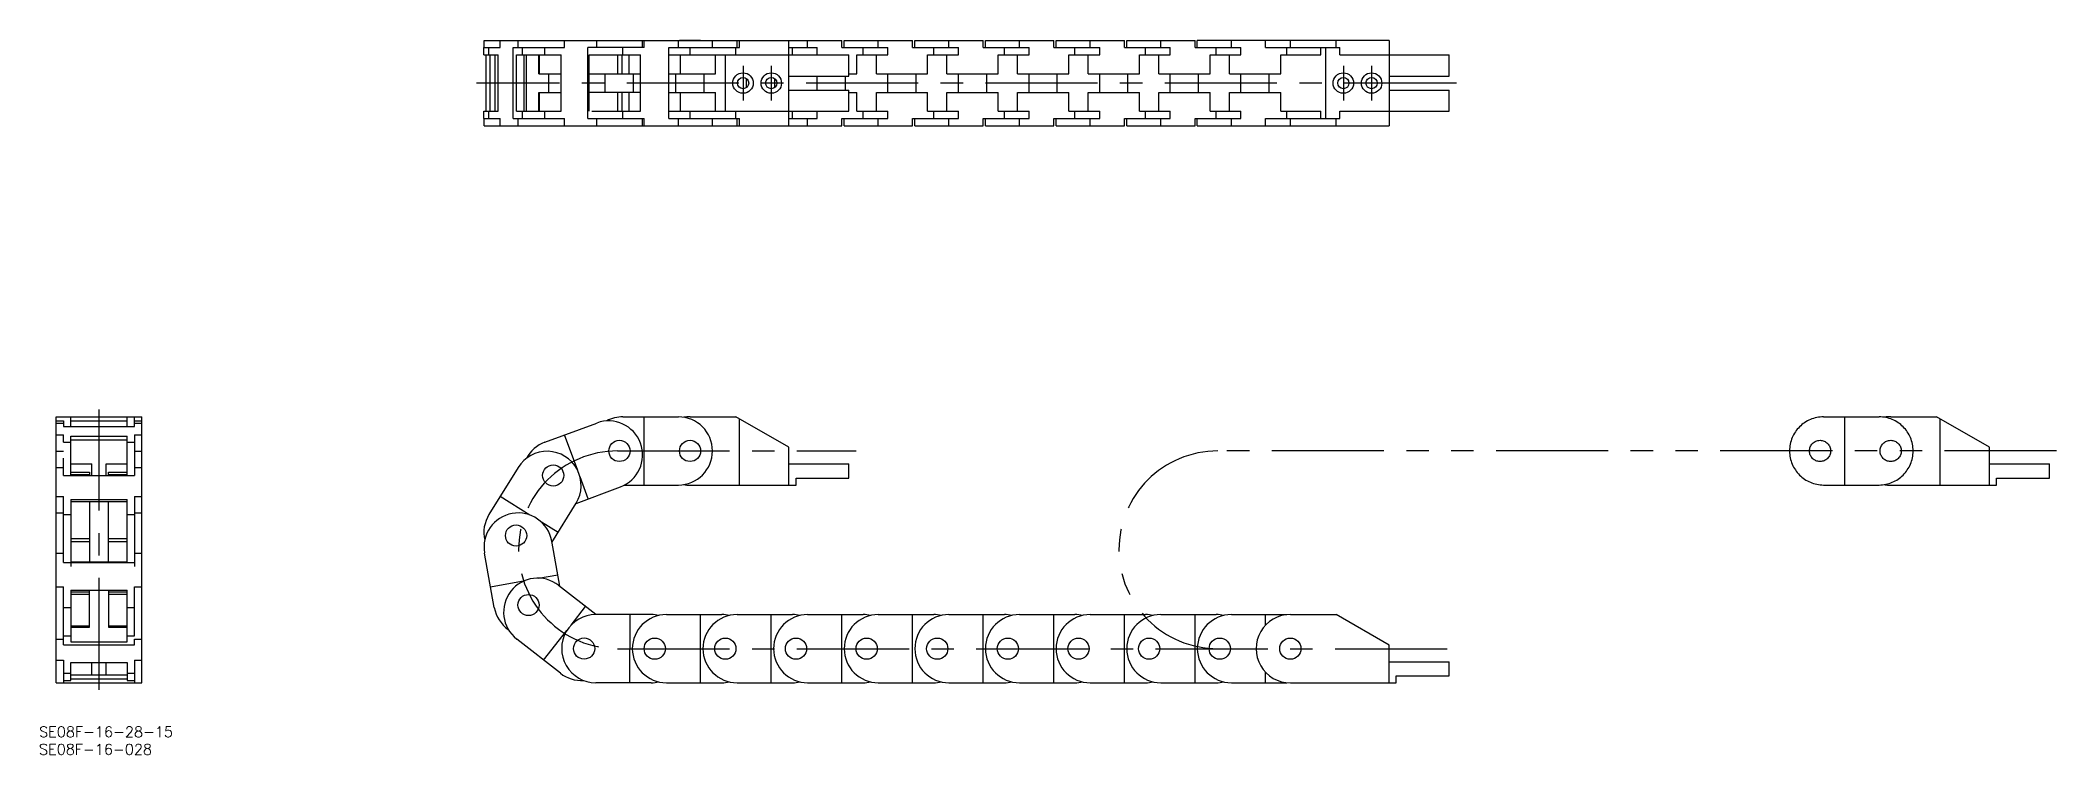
# Model space of a CAD drawing. Extents: x -29 to 542, y -20 to 182.
import ezdxf

# ---------------------------------------------------------------- set-up
doc = ezdxf.new("R2010")
doc.units = 0
doc.linetypes.add('CENTER', pattern=[50.8, 31.75, -6.35, 6.35, -6.35])
doc.linetypes.add('PHANTOM', pattern=[63.5, 31.75, -6.35, 6.35, -6.35, 6.35, -6.35])
doc.layers.get('0').update_dxf_attribs({"linetype": 'CONTINUOUS'})
doc.layers.add('CENTER', color=1, linetype='CENTER')
doc.styles.get("Standard").update_dxf_attribs({"font": 'txt.shx', "height": 3, "bigfont": 'bigfont.shx'})

msp = doc.modelspace()

# ---------------------------------------------------------------- linework, layer by layer
at = {"color": 7, "linetype": 'CONTINUOUS'}
for p, q in [((96.88, 177.87), (96.88, 179.92)), ((96.88, 179.92), (101.48, 179.92)), ((96.88, 177.87), (100.95, 177.87)), ((96.93, 181.97), (198.27, 181.97)), ((96.93, 179.92), (96.93, 181.97)), ((97.56, 161.87), (97.56, 177.87)), ((98.32, 177.87), (98.32, 179.92)), ((98.64, 161.87), (98.64, 177.87)), ((100.05, 161.87), (100.05, 177.87)), ((100.95, 161.87), (100.95, 177.87)), ((101.48, 179.92), (101.48, 181.97)), ((105.16, 179.92), (119.73, 179.92)), ((105.16, 159.82), (105.16, 179.92)), ((106.09, 177.87), (118.79, 177.87)), ((106.09, 161.87), (106.09, 177.87)), ((106.58, 179.92), (106.58, 181.97)), ((107.81, 177.87), (107.81, 179.92)), ((108.3, 161.87), (108.3, 177.87)), ((108.98, 161.87), (108.98, 177.87)), ((112.44, 172.53), (112.44, 177.87)), ((112.59, 172.53), (112.59, 177.87)), ((114.1, 177.87), (114.1, 179.92)), ((118.79, 161.87), (118.79, 177.87)), ((119.73, 179.92), (119.73, 181.97)), ((126.29, 159.82), (126.29, 179.92)), ((142.27, 179.92), (126.29, 179.92)), ((126.68, 161.87), (126.68, 177.87)), ((126.68, 177.87), (141.27, 177.87)), ((128.83, 179.92), (128.83, 181.97)), ((134.8, 172.53), (134.8, 177.87)), ((136.05, 172.53), (136.05, 177.87)), ((136.27, 177.87), (136.27, 179.92)), ((138.02, 172.53), (138.02, 177.87)), ((141.27, 161.87), (141.27, 177.87)), ((141.83, 179.92), (141.83, 181.97)), ((142.27, 179.92), (142.27, 181.97)), ((149.27, 159.82), (149.27, 179.92)), ((149.27, 179.92), (169.27, 179.92)), ((149.27, 177.87), (200.27, 177.87)), ((151.97, 179.92), (151.97, 181.97)), ((152.27, 181.98), (158.27, 181.98)), ((152.27, 181.97), (152.27, 181.98)), ((152.52, 172.53), (152.52, 177.87)), ((155.27, 177.87), (155.27, 179.92)), ((158.27, 181.97), (158.27, 181.98)), ((161.62, 179.92), (161.62, 181.97)), ((162.52, 172.53), (162.52, 177.87)), ((165.27, 161.87), (165.27, 177.87)), ((168.27, 177.87), (168.27, 179.92)), ((168.57, 179.92), (168.57, 181.97)), ((169.27, 179.92), (169.27, 181.97)), ((183.27, 157.77), (183.27, 181.97)), ((183.27, 179.92), (191.27, 179.92)), ((184.27, 177.87), (184.27, 179.92)), ((188.57, 179.92), (188.57, 181.97)), ((191.27, 177.87), (191.27, 179.92)), ((198.27, 179.92), (198.27, 181.97)), ((198.27, 179.92), (211.27, 179.92)), ((198.92, 181.97), (218.27, 181.97)), ((198.92, 179.92), (198.92, 181.97)), ((200.27, 171.87), (200.27, 177.87)), ((202.52, 177.87), (211.27, 177.87)), ((202.52, 172.53), (202.52, 177.87)), ((204.27, 177.87), (204.27, 179.92)), ((208.02, 172.53), (208.02, 177.87)), ((208.57, 179.92), (208.57, 181.97)), ((211.27, 177.87), (211.27, 179.92)), ((218.27, 179.92), (218.27, 181.97)), ((218.27, 179.92), (231.27, 179.92)), ((218.92, 181.97), (238.27, 181.97)), ((218.92, 179.92), (218.92, 181.97)), ((222.52, 177.87), (231.27, 177.87)), ((222.52, 172.53), (222.52, 177.87)), ((224.27, 177.87), (224.27, 179.92)), ((228.02, 172.53), (228.02, 177.87)), ((228.57, 179.92), (228.57, 181.97)), ((231.27, 177.87), (231.27, 179.92)), ((238.27, 179.92), (238.27, 181.97)), ((238.27, 179.92), (251.27, 179.92)), ((238.92, 181.97), (258.27, 181.97)), ((238.92, 179.92), (238.92, 181.97)), ((242.52, 177.87), (251.27, 177.87)), ((242.52, 172.53), (242.52, 177.87)), ((244.27, 177.87), (244.27, 179.92)), ((248.02, 172.53), (248.02, 177.87)), ((248.57, 179.92), (248.57, 181.97)), ((251.27, 177.87), (251.27, 179.92)), ((258.27, 179.92), (258.27, 181.97)), ((258.27, 179.92), (271.27, 179.92)), ((258.92, 181.97), (278.27, 181.97)), ((258.92, 179.92), (258.92, 181.97)), ((262.52, 177.87), (271.27, 177.87)), ((262.52, 172.53), (262.52, 177.87)), ((264.27, 177.87), (264.27, 179.92)), ((268.02, 172.53), (268.02, 177.87)), ((268.57, 179.92), (268.57, 181.97)), ((271.27, 177.87), (271.27, 179.92)), ((278.27, 179.92), (278.27, 181.97)), ((278.27, 179.92), (291.27, 179.92)), ((278.92, 181.97), (298.27, 181.97)), ((278.92, 179.92), (278.92, 181.97)), ((282.52, 172.53), (282.52, 177.87)), ((282.52, 177.87), (291.27, 177.87)), ((284.27, 177.87), (284.27, 179.92)), ((288.02, 172.53), (288.02, 177.87)), ((288.57, 179.92), (288.57, 181.97)), ((291.27, 177.87), (291.27, 179.92)), ((298.27, 179.92), (298.27, 181.97)), ((298.27, 179.92), (311.27, 179.92)), ((353.27, 181.97), (298.92, 181.97)), ((298.92, 179.92), (298.92, 181.97)), ((302.52, 177.87), (311.27, 177.87)), ((302.52, 172.53), (302.52, 177.87)), ((304.27, 177.87), (304.27, 179.92)), ((308.02, 172.53), (308.02, 177.87)), ((308.57, 179.92), (308.57, 181.97)), ((311.27, 177.87), (311.27, 179.92)), ((318.27, 179.92), (318.27, 181.97)), ((318.27, 179.92), (339.27, 179.92)), ((322.52, 177.87), (333.92, 177.87)), ((322.52, 172.53), (322.52, 177.87)), ((324.27, 177.87), (324.27, 179.92)), ((325.27, 179.92), (325.27, 181.97)), ((333.92, 177.87), (333.92, 179.92)), ((335.27, 159.82), (335.27, 179.92)), ((338.27, 179.92), (338.27, 181.97)), ((339.27, 177.87), (339.27, 179.92)), ((339.27, 177.87), (370.27, 177.87)), ((353.27, 181.97), (353.27, 157.77)), ((370.27, 171.87), (370.27, 177.87)), ((112.44, 172.53), (118.79, 172.53)), ((115.28, 167.2), (115.28, 172.53)), ((126.68, 172.53), (141.27, 172.53)), ((131.26, 167.2), (131.26, 172.53)), ((131.26, 167.2), (131.26, 172.53)), ((139.26, 167.2), (139.26, 172.53)), ((149.27, 172.53), (162.52, 172.53)), ((151.27, 167.2), (151.27, 172.53)), ((159.27, 167.2), (159.27, 172.53)), ((183.27, 171.87), (200.27, 171.87)), ((191.27, 167.87), (191.27, 171.87)), ((199.27, 167.87), (199.27, 171.87)), ((200.27, 172.53), (202.52, 172.53)), ((208.02, 172.53), (222.52, 172.53)), ((211.27, 167.2), (211.27, 172.53)), ((219.27, 167.2), (219.27, 172.53)), ((228.02, 172.53), (242.52, 172.53)), ((231.27, 167.2), (231.27, 172.53)), ((239.27, 167.2), (239.27, 172.53)), ((248.02, 172.53), (262.52, 172.53)), ((251.27, 167.2), (251.27, 172.53)), ((259.27, 167.2), (259.27, 172.53)), ((268.02, 172.53), (282.52, 172.53)), ((271.27, 167.2), (271.27, 172.53)), ((279.27, 167.2), (279.27, 172.53)), ((288.02, 172.53), (302.52, 172.53)), ((291.27, 167.2), (291.27, 172.53)), ((299.27, 167.2), (299.27, 172.53)), ((308.02, 172.53), (322.52, 172.53)), ((311.27, 167.2), (311.27, 172.53)), ((319.27, 167.2), (319.27, 172.53)), ((353.27, 171.87), (370.27, 171.87)), ((112.44, 167.2), (118.79, 167.2)), ((112.44, 161.87), (112.44, 167.2)), ((112.59, 161.87), (112.59, 167.2)), ((141.27, 167.2), (126.68, 167.2)), ((134.8, 161.87), (134.8, 167.2)), ((136.05, 161.87), (136.05, 167.2)), ((138.02, 161.87), (138.02, 167.2)), ((149.27, 167.2), (162.52, 167.2)), ((152.52, 161.87), (152.52, 167.2)), ((162.52, 161.87), (162.52, 167.2)), ((171.27, 168.62), (171.27, 171.12)), ((179.27, 168.62), (179.27, 171.12)), ((183.27, 167.87), (200.27, 167.87)), ((200.27, 161.87), (200.27, 167.87)), ((200.27, 167.2), (202.52, 167.2)), ((202.52, 161.87), (202.52, 167.2)), ((208.02, 167.2), (222.52, 167.2)), ((208.02, 161.87), (208.02, 167.2)), ((222.52, 161.87), (222.52, 167.2)), ((228.02, 161.87), (228.02, 167.2)), ((228.02, 167.2), (242.52, 167.2)), ((242.52, 161.87), (242.52, 167.2)), ((248.02, 161.87), (248.02, 167.2)), ((248.02, 167.2), (262.52, 167.2)), ((262.52, 161.87), (262.52, 167.2)), ((268.02, 161.87), (268.02, 167.2)), ((268.02, 167.2), (282.52, 167.2)), ((282.52, 161.87), (282.52, 167.2)), ((288.02, 161.87), (288.02, 167.2)), ((288.02, 167.2), (302.52, 167.2)), ((302.52, 161.87), (302.52, 167.2)), ((308.02, 167.2), (322.52, 167.2)), ((308.02, 161.87), (308.02, 167.2)), ((322.52, 161.87), (322.52, 167.2)), ((353.27, 167.87), (370.27, 167.87)), ((370.27, 161.87), (370.27, 167.87)), ((96.88, 159.82), (96.88, 161.87)), ((96.88, 161.87), (100.95, 161.87)), ((98.32, 159.82), (98.32, 161.87)), ((106.09, 161.87), (118.79, 161.87)), ((107.81, 159.82), (107.81, 161.87)), ((114.1, 159.82), (114.1, 161.87)), ((127.43, 161.87), (141.27, 161.87)), ((136.27, 159.82), (136.27, 161.87)), ((149.27, 161.87), (200.27, 161.87)), ((155.27, 159.82), (155.27, 161.87)), ((168.27, 159.82), (168.27, 161.87)), ((184.27, 159.82), (184.27, 161.87)), ((191.27, 159.82), (191.27, 161.87)), ((202.52, 161.87), (211.27, 161.87)), ((204.27, 159.82), (204.27, 161.87)), ((211.27, 159.82), (211.27, 161.87)), ((222.52, 161.87), (231.27, 161.87)), ((224.27, 159.82), (224.27, 161.87)), ((231.27, 159.82), (231.27, 161.87)), ((242.52, 161.87), (251.27, 161.87)), ((244.27, 159.82), (244.27, 161.87)), ((251.27, 159.82), (251.27, 161.87)), ((262.52, 161.87), (271.27, 161.87)), ((264.27, 159.82), (264.27, 161.87)), ((271.27, 159.82), (271.27, 161.87)), ((282.52, 161.87), (291.27, 161.87)), ((284.27, 159.82), (284.27, 161.87)), ((291.27, 159.82), (291.27, 161.87)), ((302.52, 161.87), (311.27, 161.87)), ((304.27, 159.82), (304.27, 161.87)), ((311.27, 159.82), (311.27, 161.87)), ((322.52, 161.87), (333.92, 161.87)), ((324.27, 159.82), (324.27, 161.87)), ((333.92, 159.82), (333.92, 161.87)), ((339.27, 161.87), (370.27, 161.87)), ((339.27, 159.82), (339.27, 161.87)), ((96.88, 159.82), (101.48, 159.82)), ((96.93, 157.77), (96.93, 159.82)), ((96.93, 157.77), (198.27, 157.77)), ((101.48, 157.77), (101.48, 159.82)), ((105.16, 159.82), (119.73, 159.82)), ((106.58, 157.77), (106.58, 159.82)), ((119.73, 157.77), (119.73, 159.82)), ((126.29, 159.82), (142.27, 159.82)), ((128.83, 157.77), (128.83, 159.82)), ((141.83, 157.77), (141.83, 159.82)), ((142.27, 157.77), (142.27, 159.82)), ((149.27, 159.82), (169.27, 159.82)), ((151.97, 157.77), (151.97, 159.82)), ((152.27, 157.76), (152.27, 157.77)), ((152.27, 157.76), (158.27, 157.76)), ((158.27, 157.76), (158.27, 157.77)), ((161.62, 157.77), (161.62, 159.82)), ((168.57, 157.77), (168.57, 159.82)), ((169.27, 157.77), (169.27, 159.82)), ((183.27, 159.82), (191.27, 159.82)), ((188.57, 157.77), (188.57, 159.82)), ((198.27, 159.82), (211.27, 159.82)), ((198.27, 157.77), (198.27, 159.82)), ((198.92, 157.77), (198.92, 159.82)), ((198.92, 157.77), (218.27, 157.77)), ((208.57, 157.77), (208.57, 159.82)), ((218.27, 159.82), (231.27, 159.82)), ((218.27, 157.77), (218.27, 159.82)), ((218.92, 157.77), (218.92, 159.82)), ((218.92, 157.77), (238.27, 157.77)), ((228.57, 157.77), (228.57, 159.82)), ((238.27, 159.82), (251.27, 159.82)), ((238.27, 157.77), (238.27, 159.82)), ((238.92, 157.77), (238.92, 159.82)), ((238.92, 157.77), (258.27, 157.77)), ((248.57, 157.77), (248.57, 159.82)), ((258.27, 159.82), (271.27, 159.82)), ((258.27, 157.77), (258.27, 159.82)), ((258.92, 157.77), (258.92, 159.82)), ((258.92, 157.77), (278.27, 157.77)), ((268.57, 157.77), (268.57, 159.82)), ((278.27, 159.82), (291.27, 159.82)), ((278.27, 157.77), (278.27, 159.82)), ((278.92, 157.77), (278.92, 159.82)), ((278.92, 157.77), (298.27, 157.77)), ((288.57, 157.77), (288.57, 159.82)), ((298.27, 159.82), (311.27, 159.82)), ((298.27, 157.77), (298.27, 159.82)), ((298.92, 157.77), (298.92, 159.82)), ((298.92, 157.77), (353.27, 157.77)), ((308.57, 157.77), (308.57, 159.82)), ((318.27, 159.82), (339.27, 159.82)), ((318.27, 157.77), (318.27, 159.82)), ((325.27, 157.77), (325.27, 159.82)), ((338.27, 157.77), (338.27, 159.82)), ((-24.2, 0), (-24.2, 75.35)), ((-24.2, 75.35), (0, 75.35)), ((-22.15, 75.4), (-20.1, 75.4)), ((-22.15, 75.35), (-22.15, 75.4)), ((-20.1, 72.66), (-20.1, 75.4)), ((-20.1, 74.25), (-4.1, 74.25)), ((-4.1, 72.66), (-4.1, 75.4)), ((-4.1, 75.4), (-2.05, 75.4)), ((-2.05, 72.66), (-2.05, 75.4)), ((0, 0), (0, 75.35)), ((136.27, 75.35), (151.97, 75.35)), ((142.27, 56.05), (142.27, 75.35)), ((155.27, 75.4), (168.27, 75.4)), ((183.27, 66.74), (168.27, 75.4)), ((169.27, 56), (169.27, 74.82)), ((-24.21, 62.7), (-24.21, 68.7)), ((-24.21, 68.7), (-24.2, 68.7)), ((-24.2, 74.2), (-22.15, 74.2)), ((-24.2, 73.6), (-22.15, 73.6)), ((-24.2, 70.23), (-22.15, 70.23)), ((-22.15, 74.2), (-22.15, 72.66)), ((-22.15, 72.66), (-2.05, 72.66)), ((-22.15, 68.15), (-22.15, 70.23)), ((-20.1, 69.88), (-4.1, 69.88)), ((-20.1, 58.72), (-20.1, 69.88)), ((-20.1, 68.85), (-4.1, 68.85)), ((-4.1, 58.72), (-4.1, 69.88)), ((-2.05, 74.2), (0, 74.2)), ((-2.05, 73.6), (0, 73.6)), ((-2.05, 70.23), (-2.05, 58.72)), ((-2.05, 70.23), (0, 70.23)), ((0, 68.7), (0.01, 68.7)), ((0.01, 62.7), (0.01, 68.7)), ((114.1, 68.15), (128.83, 73.6)), ((123.46, 60.18), (119.73, 70.23)), ((-24.2, 65.59), (-22.15, 65.59)), ((-22.15, 68.15), (-20.1, 68.15)), ((-22.15, 58.72), (-22.15, 63.65)), ((-4.1, 68.15), (-2.05, 68.15)), ((-2.05, 65.59), (0, 65.59)), ((183.27, 56), (183.27, 66.74)), ((-24.21, 62.7), (-24.2, 62.7)), ((-24.2, 61.02), (-22.15, 61.02)), ((-22.15, 58.72), (-2.05, 58.72)), ((-20.1, 62), (-14.1, 62)), ((-20.1, 59.65), (-14.77, 59.65)), ((-20.1, 59.07), (-14.77, 59.07)), ((-14.77, 59.65), (-14.77, 58.72)), ((-14.1, 58.72), (-14.1, 62)), ((-10.1, 62), (-4.1, 62)), ((-10.1, 58.72), (-10.1, 62)), ((-9.43, 59.65), (-4.1, 59.65)), ((-9.43, 58.72), (-9.43, 59.65)), ((-9.43, 59.07), (-4.1, 59.07)), ((-2.05, 61.02), (0, 61.02)), ((0, 62.7), (0.01, 62.7)), ((106.58, 61.02), (98.32, 47.66)), ((126.44, 52.13), (124.12, 58.38)), ((183.27, 62), (200.27, 62)), ((185.27, 56), (185.27, 58)), ((185.27, 58), (200.27, 58)), ((200.27, 58), (200.27, 62)), ((-24.2, 52.77), (-22.15, 52.77)), ((-22.15, 34.14), (-22.15, 52.77)), ((-20.1, 51.92), (-4.1, 51.92)), ((-20.1, 51.92), (-20.1, 32.94)), ((-4.1, 34.33), (-4.1, 51.92)), ((-2.05, 52.77), (-2.05, 32.94)), ((-2.05, 52.77), (0, 52.77)), ((109.93, 47.54), (101.48, 52.77)), ((122.98, 50.85), (135.53, 55.5)), ((136.74, 56.05), (151.97, 56.05)), ((155.27, 56), (185.27, 56)), ((-24.2, 48.14), (-22.15, 48.14)), ((-22.15, 47.66), (-20.1, 47.66)), ((-20.1, 51.34), (-4.1, 51.34)), ((-14.77, 51.34), (-14.77, 34.33)), ((-9.43, 34.33), (-9.43, 51.34)), ((-4.1, 47.66), (-2.05, 47.66)), ((-2.05, 48.14), (0, 48.14)), ((116.15, 39.8), (122.99, 50.87)), ((-20.1, 40.9), (-14.77, 40.9)), ((-20.1, 40.09), (-14.77, 40.09)), ((-9.43, 40.9), (-4.1, 40.9)), ((-9.43, 40.09), (-4.1, 40.09)), ((117.89, 42.62), (113.18, 45.53)), ((118.37, 27.38), (116.08, 40.19)), ((-24.2, 36.79), (-22.15, 36.79)), ((-20.1, 34.33), (-4.1, 34.33)), ((-2.05, 36.79), (0, 36.79)), ((99.84, 21.34), (97.08, 36.79)), ((-22.15, 34.14), (-2.05, 34.14)), ((98.79, 27.24), (108.57, 28.99)), ((112.34, 29.66), (117.79, 30.64)), ((-24.2, 27.24), (-22.15, 27.24)), ((-22.15, 10.75), (-22.15, 27.24)), ((-20.1, 26.26), (-4.1, 26.26)), ((-20.1, 26.26), (-20.1, 11.62)), ((-20.1, 25.82), (-14.77, 25.82)), ((-20.1, 25.12), (-14.77, 25.12)), ((-14.77, 15.75), (-14.77, 26.26)), ((-9.43, 26.26), (-9.43, 15.75)), ((-9.43, 25.82), (-4.1, 25.82)), ((-9.43, 25.12), (-4.1, 25.12)), ((-4.1, 11.62), (-4.1, 26.26)), ((-2.05, 13.38), (-2.05, 27.24)), ((-2.05, 27.24), (0, 27.24)), ((128.6, 19.37), (118.06, 27.62)), ((-22.15, 21.34), (-20.1, 21.34)), ((-4.1, 21.34), (-2.05, 21.34)), ((121.6, 16.39), (125.7, 21.64)), ((144.29, 19.35), (128.59, 19.37)), ((138.26, 0.06), (138.29, 19.36)), ((148.57, 19.35), (164.27, 19.35)), ((158.27, 0.05), (158.27, 19.35)), ((168.57, 19.35), (184.27, 19.35)), ((178.27, 0.05), (178.27, 19.35)), ((188.57, 19.35), (204.27, 19.35)), ((198.27, 0.05), (198.27, 19.35)), ((208.57, 19.35), (224.27, 19.35)), ((218.27, 0.05), (218.27, 19.35)), ((228.57, 19.35), (244.27, 19.35)), ((238.27, 0.05), (238.27, 19.35)), ((248.57, 19.35), (264.27, 19.35)), ((258.27, 0.05), (258.27, 19.35)), ((268.57, 19.35), (284.27, 19.35)), ((278.27, 0.05), (278.27, 19.35)), ((288.57, 19.35), (304.27, 19.35)), ((298.27, 0.05), (298.27, 19.35)), ((308.57, 19.35), (324.27, 19.35)), ((318.27, 16.41), (318.27, 19.35)), ((325.27, 19.4), (338.27, 19.4)), ((353.27, 10.74), (338.27, 19.4)), ((-24.2, 12.42), (-22.15, 12.42)), ((-22.15, 13.38), (-20.1, 13.38)), ((-20.1, 16.19), (-14.77, 16.19)), ((-20.1, 15.78), (-14.77, 15.78)), ((-20.1, 15.75), (-14.77, 15.75)), ((-20.1, 15.75), (-14.77, 15.75)), ((-20.1, 11.62), (-4.1, 11.62)), ((-9.43, 16.19), (-4.1, 16.19)), ((-9.43, 15.78), (-4.1, 15.78)), ((-9.43, 15.75), (-4.1, 15.75)), ((-9.43, 15.75), (-4.1, 15.75)), ((-4.1, 13.38), (-2.05, 13.38)), ((-2.05, 12.42), (0, 12.42)), ((-2.05, 10.75), (-2.05, 12.42)), ((118.54, 2.74), (106.17, 12.42)), ((113.81, 6.44), (120.42, 14.89)), ((-24.2, 6.44), (-22.15, 6.44)), ((-22.15, 10.75), (-2.05, 10.75)), ((-22.15, 6.44), (-22.15, 0.07)), ((-20.1, 5.82), (-4.1, 5.82)), ((-20.1, 0.7), (-20.1, 5.82)), ((-14.1, 2.3), (-14.1, 5.82)), ((-10.1, 2.3), (-10.1, 5.82)), ((-4.1, 5.82), (-4.1, 0.7)), ((-2.05, 6.44), (0, 6.44)), ((-2.05, 6.44), (-2.05, 0.07)), ((353.27, 0), (353.27, 10.74)), ((353.27, 6), (370.27, 6)), ((370.27, 2), (370.27, 6)), ((-24.2, 0.07), (-22.15, 0.07)), ((-24.2, 0.06), (-22.15, 0.06)), ((-24.2, 0.05), (0, 0.05)), ((-24.2, 0), (0, 0)), ((-22.15, 2.74), (-20.1, 2.74)), ((-22.15, 0.7), (-20.1, 0.7)), ((-22.15, 0.07), (-2.05, 0.07)), ((-22.15, 0.06), (-22.15, 0)), ((-22.15, 0.05), (-20.1, 0.05)), ((-20.1, 2.3), (-4.1, 2.3)), ((-20.1, 1.17), (-4.1, 1.17)), ((-20.1, 0.06), (-4.1, 0.06)), ((-20.1, 0.05), (-20.1, 0.06)), ((-4.1, 2.74), (-2.05, 2.74)), ((-4.1, 0.7), (-2.05, 0.7)), ((-4.1, 0.05), (-4.1, 0.06)), ((-4.1, 0.05), (-2.05, 0.05)), ((-2.05, 0.07), (0, 0.07)), ((-2.05, 0.06), (0, 0.06)), ((-2.05, 0), (-2.05, 0.06)), ((144.26, 0.05), (128.56, 0.07)), ((148.57, 0.05), (164.27, 0.05)), ((168.57, 0.05), (184.27, 0.05)), ((188.57, 0.05), (204.27, 0.05)), ((208.57, 0.05), (224.27, 0.05)), ((228.57, 0.05), (244.27, 0.05)), ((248.57, 0.05), (264.27, 0.05)), ((268.57, 0.05), (284.27, 0.05)), ((288.57, 0.05), (304.27, 0.05)), ((308.57, 0.05), (324.27, 0.05)), ((318.27, 0.05), (318.27, 2.99)), ((325.27, 0), (355.27, 0)), ((355.27, 0), (355.27, 2)), ((355.27, 2), (370.27, 2))]:
    msp.add_line(p, q, dxfattribs=at)
at = {"color": 3, "linetype": 'PHANTOM'}
for p, q in [((476.27, 75.35), (491.97, 75.35)), ((482.27, 56.05), (482.27, 75.35)), ((495.27, 75.4), (508.27, 75.4)), ((523.27, 66.74), (508.27, 75.4)), ((509.27, 56), (509.27, 74.82)), ((542.27, 65.7), (304.72, 65.7)), ((523.27, 56), (523.27, 66.74)), ((523.27, 62), (540.27, 62)), ((525.27, 58), (540.27, 58)), ((525.27, 56), (525.27, 58)), ((540.27, 58), (540.27, 62)), ((476.27, 56.05), (491.97, 56.05)), ((495.27, 56), (525.27, 56))]:
    msp.add_line(p, q, dxfattribs=at)
at = {"color": 7, "linetype": 'CONTINUOUS'}
for centre, radius in [((170.27, 169.87), 2.9), ((170.27, 169.87), 1.6), ((178.27, 169.87), 2.9), ((178.27, 169.87), 1.6), ((340.27, 169.87), 2.9), ((340.27, 169.87), 1.6), ((348.27, 169.87), 2.9), ((348.27, 169.87), 1.6), ((135.27, 65.7), 3), ((155.27, 65.7), 3), ((116.52, 58.75), 3), ((106, 41.74), 3), ((109.52, 22.05), 3), ((125.27, 9.73), 3), ((145.27, 9.7), 3), ((165.27, 9.7), 3), ((185.27, 9.7), 3), ((205.27, 9.7), 3), ((225.27, 9.7), 3), ((245.27, 9.7), 3), ((265.27, 9.7), 3), ((285.27, 9.7), 3), ((305.27, 9.7), 3), ((325.27, 9.7), 3)]:
    msp.add_circle(centre, radius, dxfattribs=at)
at = {"color": 3, "linetype": 'PHANTOM'}
for centre in [(475.27, 65.7), (495.27, 65.7)]:
    msp.add_circle(centre, 3, dxfattribs=at)
at = {"color": 7, "linetype": 'CONTINUOUS'}
for centre, radius, start, end in [((136.27, 65.7), 9.65, 90, 118.3734), ((151.97, 65.7), 9.65, 270, 90), ((155.27, 65.7), 9.7, 89.9997, 100.6736), ((132.18, 64.55), 9.65, 290.3342, 110.3342), ((114.78, 55.94), 9.65, 328.275, 148.275), ((117.46, 59.1), 9.65, 110.3342, 152.0933), ((155.27, 65.7), 9.7, 259.3264, 270.0003), ((106.53, 42.59), 9.65, 148.275, 193.0222), ((106.58, 38.49), 9.65, 10.1247, 190.1247), ((112.12, 20.02), 9.65, 51.9744, 231.9744), ((109.34, 23.03), 9.65, 190.1247, 234.8719), ((128.57, 9.72), 9.65, 89.9151, 269.9151), ((148.57, 9.7), 9.65, 90, 270), ((144.27, 9.7), 9.65, 77.1068, 89.9151), ((168.57, 9.7), 9.65, 90, 270), ((164.27, 9.7), 9.65, 77.1266, 90), ((188.57, 9.7), 9.65, 90, 270), ((184.27, 9.7), 9.65, 77.1266, 90), ((208.57, 9.7), 9.65, 90, 270), ((204.27, 9.7), 9.65, 77.1266, 90), ((228.57, 9.7), 9.65, 90, 270), ((224.27, 9.7), 9.65, 77.1266, 90), ((248.57, 9.7), 9.65, 90, 270), ((244.27, 9.7), 9.65, 77.1266, 90), ((268.57, 9.7), 9.65, 90, 270), ((264.27, 9.7), 9.65, 77.1266, 90), ((288.57, 9.7), 9.65, 90, 270), ((284.27, 9.7), 9.65, 77.1266, 90), ((308.57, 9.7), 9.65, 90, 270), ((304.27, 9.7), 9.65, 77.1266, 90), ((325.27, 9.7), 9.7, 89.9997, 270.0003), ((324.27, 9.7), 9.65, 89.9038, 90), ((124.49, 10.35), 9.65, 231.9743, 273.7335), ((144.27, 9.7), 9.65, 269.9152, 282.8537), ((164.27, 9.7), 9.65, 270, 282.8735), ((184.27, 9.7), 9.65, 270, 282.8735), ((204.27, 9.7), 9.65, 270, 282.8734), ((224.27, 9.7), 9.65, 270, 282.8734), ((244.27, 9.7), 9.65, 270, 282.8734), ((264.27, 9.7), 9.65, 270, 282.8735), ((284.27, 9.7), 9.65, 270, 282.8735), ((304.27, 9.7), 9.65, 270, 282.8734), ((324.27, 9.7), 9.65, 270, 270.0962)]:
    msp.add_arc(centre, radius, start, end, dxfattribs=at)
at = {"color": 3, "linetype": 'PHANTOM'}
for centre, radius, start, end in [((476.27, 65.7), 9.65, 90, 270), ((491.97, 65.7), 9.65, 270, 90), ((495.27, 65.7), 9.7, 89.9997, 100.6736), ((304.72, 37.7), 28, 90, 270), ((495.27, 65.7), 9.7, 259.3264, 270.0003)]:
    msp.add_arc(centre, radius, start, end, dxfattribs=at)
at = {"layer": 'CENTER', "color": 1, "linetype": 'CENTER'}
for p, q in [((170.27, 174.77), (170.27, 164.97)), ((178.27, 174.77), (178.27, 164.97)), ((340.27, 174.77), (340.27, 164.97)), ((348.27, 174.77), (348.27, 164.97)), ((372.27, 169.87), (94.77, 169.87)), ((-12.1, -2), (-12.1, 77.4)), ((134.72, 65.7), (202.27, 65.7)), ((134.72, 9.7), (372.27, 9.7))]:
    msp.add_line(p, q, dxfattribs=at)
msp.add_arc((134.72, 37.7), 28, 90, 270, dxfattribs=at)

# ---------------------------------------------------------------- texts
at = {"color": 7, "linetype": 'CONTINUOUS'}
for s, p in [('SE08F-16-28-15', (-29.08, -15.36)), ('SE08F-16-028', (-29.11, -20.32))]:
    msp.add_text(s, height=3, dxfattribs=at).set_placement(p)

doc.saveas('drawing.dxf')
